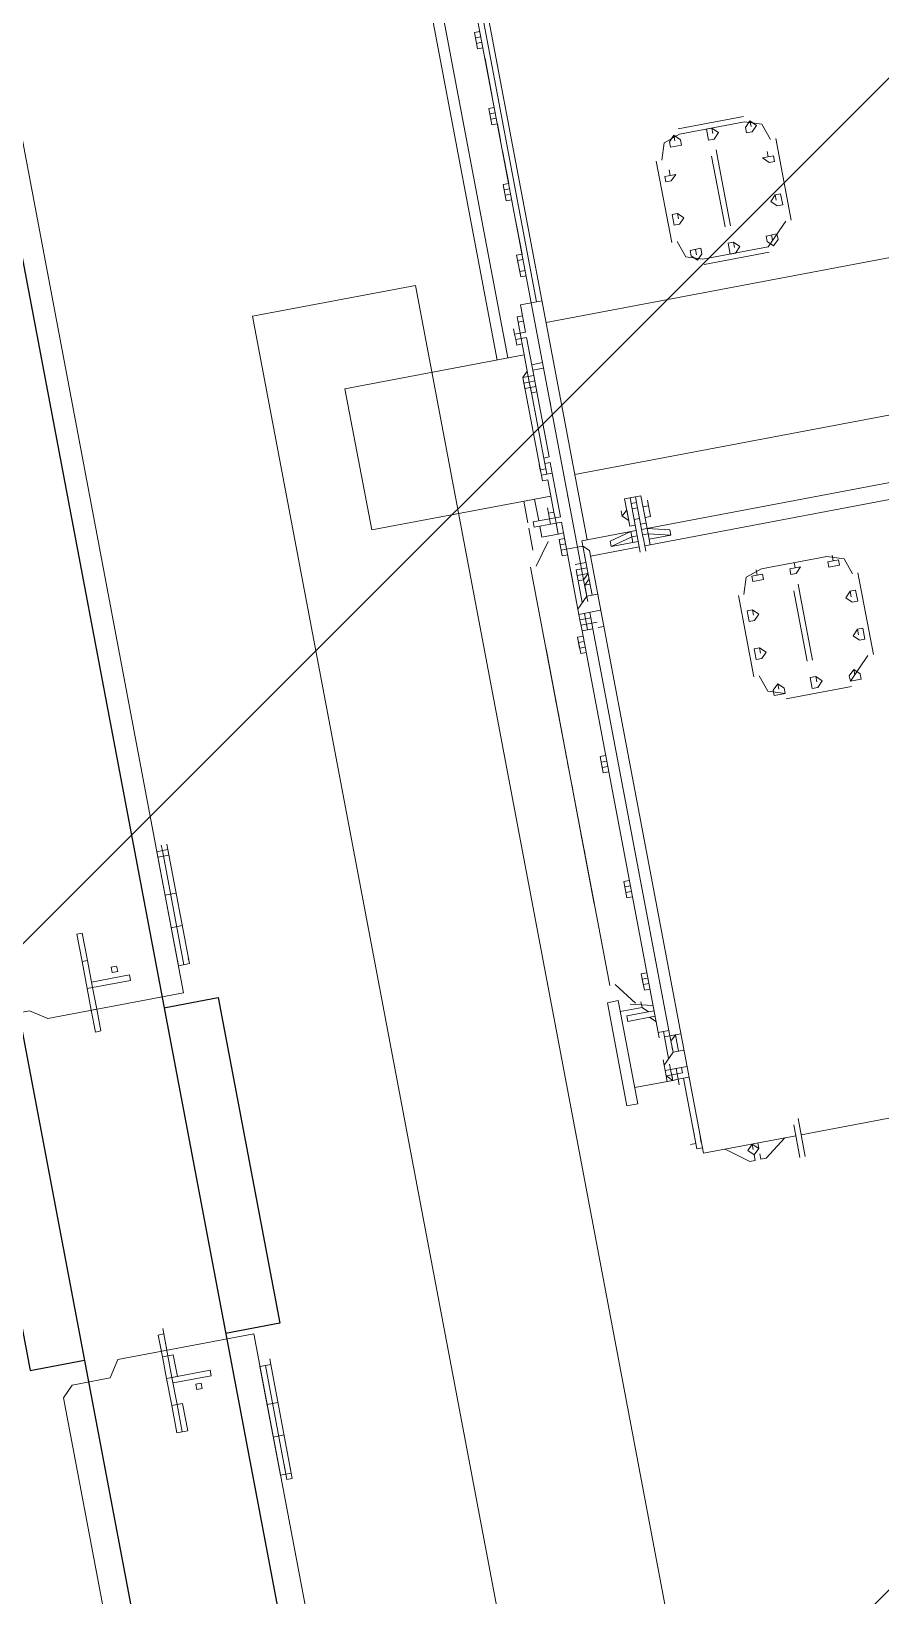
# Model space of a CAD drawing. Extents: x 407440 to 411585, y 6041728 to 6045069.
# Drawn here: x 408277.7 to 408286.52, y 6044218.58 to 6044234.84 of the extents above; entities that cross this region are included whole.
import ezdxf

# ---------------------------------------------------------------- set-up
doc = ezdxf.new("R2010")
doc.units = 0
doc.header["$LTSCALE"] = 5
doc.linetypes.add('foc-TIELINE', pattern=[1.875, 1.25, -0.625])
for name, color, linetype in [('P-BUFFER-PURPLE', 187, 'foc-TIELINE'), ('P-PROPOSED-EXISTING-H', 59, 'Continuous'), ('T-TIE', 201, 'foc-TIELINE')]:
    doc.layers.add(name, color=color, linetype=linetype)

# ---------------------------------------------------------------- blocks, each defined once
blk = doc.blocks.new('P-RIG-877')
at = {"layer": 'T-TIE', "linetype": 'ByBlock', "lineweight": 25}
for points in [[(8.4383, -11.343), (8.2202, -11.343), (8.1513, -11.2741), (7.9906, -11.2741), (7.9906, -10.5393), (-4.1905, -10.5393), (-4.1905, -14.2246), (7.9906, -14.2246), (7.9906, -13.1914), (8.0021, -13.1914), (7.9217, -13.1684)], [(3.1802, -14.2246), (3.1802, -14.1098), (3.869, -14.1098), (3.869, -14.2246)], [(8.4383, -17.4048), (8.2202, -17.4048), (8.1513, -17.4737), (7.9906, -17.4737), (7.9906, -18.2084), (-4.1905, -18.2084), (-4.1905, -14.5231), (7.9906, -14.5231), (7.9906, -15.5564), (8.0021, -15.5564), (7.9217, -15.5794)], [(3.1802, -14.5231), (3.1802, -14.6379), (3.869, -14.6379), (3.869, -14.5231)]]:
    blk.add_lwpolyline(points, dxfattribs=at)
at = {"layer": 'T-TIE', "linetype": 'ByBlock', "lineweight": 18}
for points in [[(1.9288, -13.1799), (1.9288, -11.5841)], [(2.2502, -13.1799), (2.2502, -11.5841)], [(2.3765, -13.0651), (2.388, -13.0651), (2.388, -12.3877), (2.3765, -12.3877), (2.3765, -12.3992), (2.3191, -12.3992), (2.3191, -12.3647), (2.3765, -12.3647), (2.3765, -12.3762), (2.3306, -12.3762)], [(2.3995, -13.0536), (2.4224, -13.0536), (2.4224, -12.3992), (2.3995, -12.3992), (2.3995, -12.3877)], [(1.814, -12.6403), (1.6417, -12.6403), (1.814, -12.6403)], [(2.7324, -12.6403), (2.5602, -12.6403), (2.7324, -12.6403)], [(1.6762, -12.6632), (1.6647, -12.6632)], [(1.768, -12.6632), (1.7566, -12.6632)], [(2.6061, -12.6632), (2.5946, -12.6632)], [(2.6865, -12.6632), (2.675, -12.6632)], [(1.5843, -12.6977), (1.5843, -12.8355)], [(1.6073, -12.6862), (1.5958, -12.6862)], [(1.5958, -12.6977), (1.5958, -12.8355)], [(1.8599, -12.8355), (1.8599, -12.6977)], [(1.8714, -12.8355), (1.8714, -12.6977)], [(2.5258, -12.6862), (2.5143, -12.6862)], [(2.5143, -12.6977), (2.5143, -12.8355), (2.5143, -12.6977)], [(2.7898, -12.8355), (2.7898, -12.6977), (2.7898, -12.8355)], [(3.7198, -12.7092), (3.7198, -12.7206), (3.7083, -12.7206), (3.7083, -12.7436), (3.6853, -12.7436), (3.6853, -12.7206), (3.6853, -12.9732)], [(1.6073, -12.7666), (1.5958, -12.7666)], [(1.6532, -12.7666), (1.6417, -12.7666), (1.6647, -12.7666), (1.8025, -12.7666), (1.791, -12.7666)], [(2.5258, -12.7666), (2.5143, -12.7666)], [(2.7095, -12.7666), (2.7209, -12.7666), (2.5832, -12.7666), (2.5717, -12.7666), (2.5602, -12.7666)], [(1.8025, -12.7781), (1.6532, -12.7781)], [(2.7209, -12.7781), (2.5717, -12.7781)], [(1.6073, -12.8469), (1.5958, -12.8469)], [(1.6762, -12.8699), (1.6647, -12.8699)], [(1.768, -12.8699), (1.7566, -12.8699)], [(2.5258, -12.8469), (2.5143, -12.8469)], [(2.6061, -12.8699), (2.5946, -12.8699)], [(2.6865, -12.8699), (2.675, -12.8699)], [(1.6417, -12.8929), (1.814, -12.8929), (1.6417, -12.8929)], [(2.5602, -12.8929), (2.7324, -12.8929), (2.5602, -12.8929)], [(3.6853, -12.9847), (3.6853, -13.1799), (2.411, -13.1799), (2.3995, -13.1914), (2.3995, -13.2028), (1.8828, -13.2028), (1.8828, -13.1799)], [(3.6509, -12.9732), (3.6624, -12.9732), (3.7312, -12.9732), (3.7198, -12.9732)], [(3.7312, -12.9847), (3.6624, -12.9847)], [(2.411, -13.0536), (2.411, -13.0077)], [(3.6853, -13.0077), (3.7198, -13.0536), (3.7198, -13.0651), (3.7083, -13.0651)], [(2.3306, -13.0766), (2.3765, -13.0766), (2.3765, -13.088), (2.3191, -13.088), (2.3191, -13.0536), (2.3765, -13.0536), (2.3765, -13.0651), (2.3306, -13.0651), (2.3191, -13.0651)], [(2.3191, -13.0766), (2.3306, -13.0766), (2.3306, -13.0651), (2.3421, -13.0651), (2.3421, -13.0766)], [(2.3306, -13.0421), (2.3421, -13.0421), (2.3421, -13.0536)], [(2.3535, -13.0421), (2.365, -13.0421), (2.3421, -13.0421), (2.365, -13.0421), (2.365, -13.0536)], [(2.3535, -13.0651), (2.365, -13.0651), (2.3535, -13.0651), (2.365, -13.0651), (2.365, -13.0766), (2.365, -13.0651), (2.3995, -13.0651), (2.411, -13.0651), (2.4224, -13.0651), (2.4224, -13.0536)], [(2.388, -13.0651), (2.3995, -13.0651), (2.3995, -13.0536), (2.3995, -13.0651), (2.388, -13.0651), (2.388, -13.0536), (2.3765, -13.0536)], [(2.3995, -13.0536), (2.3995, -13.0536)], [(2.411, -13.0651), (2.411, -13.0651)], [(2.411, -13.0651), (2.411, -13.0651)], [(3.6968, -13.0651), (3.6853, -13.0651)], [(2.3535, -13.088), (2.365, -13.088), (2.3421, -13.088), (2.3535, -13.0995), (2.365, -13.088)], [(2.411, -13.1914), (2.5028, -13.1914), (2.388, -13.1914), (2.388, -13.0766), (2.3995, -13.0766), (2.365, -13.0766), (2.3535, -13.0766), (2.365, -13.0766)], [(2.411, -13.088), (2.3995, -13.088), (2.388, -13.088), (2.3995, -13.088), (2.3995, -13.0766), (2.4224, -13.0766), (2.4224, -13.1799)], [(2.388, -13.088), (2.388, -13.088)], [(2.411, -13.134), (2.411, -13.0766)], [(2.411, -13.0766), (2.411, -13.0766)], [(2.411, -13.0766), (2.411, -13.0766)], [(2.4224, -13.0766), (2.4224, -13.0766)], [(3.7083, -13.0766), (3.7198, -13.0766), (3.7198, -13.088), (3.6853, -13.134)], [(3.6968, -13.0766), (3.6853, -13.0766)], [(3.6853, -13.0766), (3.6968, -13.0766)], [(3.6968, -13.0766), (3.6853, -13.0766)], [(3.6968, -13.0766), (3.6853, -13.0766)], [(3.6968, -13.0766), (3.6853, -13.0766)], [(2.3535, -13.0995), (2.3421, -13.0995)], [(0.1148, -13.1799), (2.388, -13.1799)], [(1.9862, -13.2717), (1.1251, -13.2717), (1.0677, -13.2028), (1.0677, -13.1799)], [(1.8828, -13.1914), (1.4121, -13.1914), (1.1251, -13.1914), (1.1251, -13.2028), (1.1366, -13.2028), (1.1481, -13.2028), (1.1366, -13.2028), (1.1481, -13.2028), (1.1366, -13.2028), (1.1481, -13.2028), (1.1596, -13.2028), (1.2055, -13.2028), (1.2055, -13.1799)], [(2.5028, -13.1799), (2.5028, -13.2028), (2.5258, -13.2258), (2.365, -13.2258), (2.3421, -13.2258), (2.365, -13.2258), (2.3535, -13.2258), (2.365, -13.2258), (2.3421, -13.2258), (2.3421, -13.2373), (2.365, -13.2373), (2.365, -13.2258), (2.365, -13.2373), (2.3535, -13.2373)], [(2.4454, -13.2028), (2.4569, -13.2028), (2.4454, -13.2028), (2.4339, -13.2028), (2.3995, -13.2028), (2.4339, -13.2028), (2.4454, -13.2028), (2.4569, -13.2028), (2.4569, -13.1914), (2.4684, -13.2028), (2.4569, -13.2028), (2.4684, -13.2028), (2.5143, -13.2028)], [(2.4339, -13.1914), (2.4339, -13.2143)], [(2.4454, -13.2143), (2.4454, -13.1914), (2.4454, -13.2143)], [(2.4798, -13.1914), (2.4798, -13.2028), (2.4684, -13.1914)], [(2.5028, -13.1914), (2.4913, -13.1914)], [(2.5372, -13.1799), (2.5372, -13.2258), (2.5487, -13.2258), (2.5372, -13.2258), (2.5487, -13.2258), (2.5372, -13.2258), (2.5258, -13.2258)], [(2.5372, -13.2143), (2.5487, -13.2143), (2.5487, -13.2258), (2.5717, -13.2258), (2.5717, -13.2143), (2.5602, -13.2143), (2.5602, -13.1914), (2.5602, -13.2028), (2.5487, -13.2028), (2.5487, -13.2143), (2.5717, -13.2143), (2.5717, -13.2028), (3.4327, -13.2028), (3.4327, -13.1799)], [(2.5602, -13.1914), (2.5602, -13.2143)], [(3.4672, -13.1799), (3.4672, -13.2028), (3.4327, -13.2028), (3.4213, -13.2028), (3.4098, -13.2028), (3.4213, -13.2028), (2.5717, -13.2028)], [(2.5717, -13.1799), (2.5717, -13.1914)], [(3.4442, -13.2028), (3.4327, -13.1914), (3.4327, -13.2028), (3.4213, -13.2028), (3.4098, -13.2028), (3.4213, -13.2028), (3.4213, -13.2143), (3.4327, -13.2143), (3.4787, -13.2143)], [(3.4901, -13.2258), (3.5016, -13.2258), (3.4901, -13.2258), (3.5016, -13.2258), (3.5016, -13.2143), (3.5016, -13.1799)], [(3.5246, -13.1799), (3.5246, -13.2028), (3.5131, -13.2028), (3.5246, -13.2028), (3.5131, -13.2028), (3.5016, -13.2028)], [(3.5131, -13.2028), (3.5131, -13.1914), (3.5016, -13.1914)], [(3.5131, -13.1914), (3.5131, -13.1914)], [(3.6394, -13.1914), (3.6509, -13.1914), (3.6624, -13.1914), (3.5246, -13.1914), (3.6738, -13.1914), (3.6738, -13.1799)], [(3.5246, -13.1914), (3.5246, -13.2028), (3.5361, -13.2028)], [(3.6624, -13.1799), (3.6509, -13.1799)], [(3.6624, -13.2028), (3.6624, -13.1914), (3.6509, -13.1914)], [(1.171, -13.2258), (1.1825, -13.2258), (1.1825, -13.2028), (1.2055, -13.2028), (1.8828, -13.2028), (2.3995, -13.2028), (2.3995, -13.2258), (2.365, -13.2258)], [(1.3432, -13.2028), (1.3432, -13.2143), (1.3088, -13.2143), (1.3088, -13.2028)], [(1.3203, -13.2028), (1.3203, -13.2143), (1.3432, -13.2143)], [(1.3203, -13.2143), (1.3203, -13.2143)], [(1.3203, -13.2143), (1.3203, -13.2143)], [(1.3318, -13.2028), (1.3318, -13.2143)], [(1.3318, -13.2143), (1.3318, -13.2143)], [(1.3318, -13.2143), (1.3318, -13.2143)], [(1.3432, -13.2143), (1.3432, -13.2143)], [(1.3432, -13.2143), (1.3432, -13.2143)], [(1.3662, -13.2028), (1.3777, -13.2028), (1.4466, -13.2028)], [(1.4351, -13.2028), (1.4236, -13.2028)], [(1.4695, -13.2028), (1.4695, -13.2143), (1.504, -13.2143), (1.504, -13.2028), (1.5384, -13.2028), (1.5269, -13.2028), (1.5155, -13.2028)], [(1.481, -13.2028), (1.481, -13.2143), (1.504, -13.2143)], [(1.481, -13.2143), (1.481, -13.2143)], [(1.481, -13.2143), (1.481, -13.2143)], [(1.4925, -13.2028), (1.4925, -13.2143)], [(1.4925, -13.2143), (1.4925, -13.2143)], [(1.4925, -13.2143), (1.4925, -13.2143)], [(1.504, -13.2143), (1.504, -13.2143)], [(1.504, -13.2143), (1.504, -13.2143)], [(1.5729, -13.2028), (1.5614, -13.2028), (1.6303, -13.2028), (1.6303, -13.2143), (1.6647, -13.2143), (1.6647, -13.2028)], [(1.6188, -13.2028), (1.6073, -13.2028)], [(1.6532, -13.2028), (1.6532, -13.2143), (1.6303, -13.2143)], [(1.6303, -13.2143), (1.6303, -13.2143)], [(1.6303, -13.2143), (1.6303, -13.2143)], [(1.6417, -13.2028), (1.6417, -13.2143)], [(1.6417, -13.2143), (1.6417, -13.2143)], [(1.6417, -13.2143), (1.6417, -13.2143)], [(1.6532, -13.2143), (1.6532, -13.2143)], [(1.6532, -13.2143), (1.6532, -13.2143)], [(1.7221, -13.2028), (1.7106, -13.2028)], [(1.7336, -13.2028), (1.7221, -13.2028), (1.7795, -13.2028), (1.768, -13.2028)], [(1.7566, -13.2028), (1.768, -13.2028), (1.7566, -13.2028), (1.7451, -13.2028)], [(1.8254, -13.2028), (1.8254, -13.2143), (1.7795, -13.2143), (1.7795, -13.2028)], [(1.814, -13.2028), (1.814, -13.2143), (1.791, -13.2143), (1.791, -13.2028)], [(1.791, -13.2143), (1.791, -13.2143)], [(1.791, -13.2143), (1.791, -13.2143)], [(1.8025, -13.2143), (1.8025, -13.2143)], [(1.8025, -13.2143), (1.8025, -13.2143)], [(1.814, -13.2143), (1.814, -13.2143)], [(1.814, -13.2143), (1.814, -13.2143)], [(1.8828, -13.2028), (1.8828, -13.2258), (1.9058, -13.2258), (1.9058, -13.2373), (1.9173, -13.2373)], [(2.3076, -13.2373), (2.3191, -13.2373), (2.3306, -13.2373), (2.3191, -13.2373), (2.2502, -13.2373), (2.2502, -13.2488), (2.0321, -13.2488), (2.0206, -13.2373), (2.0321, -13.2373), (2.0321, -13.2258), (1.9517, -13.2258), (1.9517, -13.2373), (1.9517, -13.2488), (1.9402, -13.2488), (1.9288, -13.2488), (1.9402, -13.2488), (1.9402, -13.2373), (1.9517, -13.2373), (1.9402, -13.2373), (1.9288, -13.2373)], [(1.9402, -13.2258), (1.9402, -13.2258)], [(2.0091, -13.2028), (2.0091, -13.2258)], [(2.0551, -13.2258), (2.0321, -13.2258), (2.0206, -13.2258), (2.0206, -13.2028)], [(2.0436, -13.2373), (2.0665, -13.2373), (2.0665, -13.2258), (2.0321, -13.2258), (2.0436, -13.2258), (2.0436, -13.2373), (2.0551, -13.2373), (2.2273, -13.2373), (2.2387, -13.2373), (2.2387, -13.2258), (2.2387, -13.2373), (2.2158, -13.2373), (2.2158, -13.2258), (2.2387, -13.2258), (2.2273, -13.2258), (2.2387, -13.2258), (2.2158, -13.2258), (2.2387, -13.2258), (2.3306, -13.2258), (2.3306, -13.2373), (2.3421, -13.2373), (2.3421, -13.2488), (2.3306, -13.2488), (2.3306, -13.2832), (2.3421, -13.2832), (2.3421, -13.2373), (2.3306, -13.2373), (2.3306, -13.2488)], [(2.0321, -13.2258), (2.0551, -13.2258), (2.0551, -13.2373)], [(2.0665, -13.2258), (2.2043, -13.2258), (2.2043, -13.2373)], [(2.0665, -13.2258), (2.0665, -13.2258)], [(2.101, -13.2028), (2.0895, -13.2028)], [(2.2158, -13.2258), (2.2158, -13.2258)], [(2.2961, -13.2028), (2.2847, -13.2028)], [(2.3421, -13.2258), (2.3421, -13.2258)], [(2.411, -13.2373), (2.411, -13.2258), (2.411, -13.2373), (2.3765, -13.2373), (2.3765, -13.2258), (2.3765, -13.2373), (2.3995, -13.2373), (2.3995, -13.2258), (2.3995, -13.2373)], [(2.4684, -13.2143), (2.4569, -13.2143), (2.4454, -13.2143), (2.4454, -13.2028), (2.4569, -13.2028), (2.4569, -13.2143), (2.4684, -13.2143), (2.4684, -13.2028), (2.4569, -13.2028), (2.4684, -13.2028), (2.4684, -13.2143), (2.5143, -13.2143)], [(2.4684, -13.2258), (2.4569, -13.2258), (2.4454, -13.2258)], [(2.5028, -13.2028), (2.4798, -13.2028)], [(2.5372, -13.2028), (2.5487, -13.2028), (2.5602, -13.2028), (2.5487, -13.2028), (2.5602, -13.2028), (2.5717, -13.2028), (2.5602, -13.2028)], [(2.5487, -13.2143), (2.5487, -13.2143)], [(2.5602, -13.2143), (2.5602, -13.2143)], [(2.5602, -13.2143), (2.5602, -13.2143)], [(3.4327, -13.2258), (3.4213, -13.2258), (2.5717, -13.2258)], [(2.6176, -13.2258), (2.6176, -13.2373), (2.5832, -13.2373), (2.5832, -13.2258)], [(2.6061, -13.2258), (2.6061, -13.2373), (2.5832, -13.2373)], [(2.5946, -13.2258), (2.5946, -13.2373)], [(2.8702, -13.2258), (2.8702, -13.2373), (2.8357, -13.2373), (2.8357, -13.2258)], [(2.8472, -13.2258), (2.8472, -13.2373), (2.8702, -13.2373)], [(2.8587, -13.2258), (2.8587, -13.2373)], [(3.1342, -13.2258), (3.1342, -13.2373), (3.0998, -13.2373), (3.0998, -13.2258)], [(3.1113, -13.2258), (3.1113, -13.2373), (3.1342, -13.2373)], [(3.1228, -13.2258), (3.1228, -13.2373)], [(3.3294, -13.2258), (3.3294, -13.2373), (3.295, -13.2373), (3.295, -13.2258)], [(3.3065, -13.2258), (3.3065, -13.2373), (3.3294, -13.2373)], [(3.3179, -13.2258), (3.3179, -13.2373)], [(3.3524, -13.2717), (3.3639, -13.2258)], [(3.3868, -13.2258), (3.3868, -13.2832), (3.3753, -13.2832), (3.3753, -13.2258)], [(3.3983, -13.2258), (3.3868, -13.2373)], [(3.4098, -13.2028), (3.4098, -13.2028)], [(3.4213, -13.2143), (3.4327, -13.2143), (3.4327, -13.2028)], [(3.4213, -13.2258), (3.4213, -13.2028)], [(3.4787, -13.2258), (3.4901, -13.2258), (3.4672, -13.2028), (3.4557, -13.2028)], [(3.5016, -13.2143), (3.4901, -13.2143)], [(3.5016, -13.2028), (3.5016, -13.2028)], [(3.5131, -13.2258), (3.5131, -13.2143), (3.5131, -13.2028), (3.5131, -13.2143)], [(3.5131, -13.2143), (3.5131, -13.2143)], [(3.5246, -13.2947), (3.5246, -13.2143), (3.5246, -13.2028)], [(3.5246, -13.2258), (3.5246, -13.2258)], [(1.9402, -13.2373), (1.9402, -13.2373)], [(1.9517, -13.2373), (1.9632, -13.2373), (1.9632, -13.2488), (1.9632, -13.2373), (2.0321, -13.2373), (2.0321, -13.2488), (2.0436, -13.2488), (2.0321, -13.2488), (2.0436, -13.2488), (2.0551, -13.2488), (2.0436, -13.2488), (2.0436, -13.2373), (2.0321, -13.2373), (2.0436, -13.2373), (2.0321, -13.2373)], [(1.9517, -13.2373), (1.9517, -13.2373)], [(1.9517, -13.2488), (1.9517, -13.2488)], [(2.2847, -13.2373), (2.2847, -13.6161), (1.9862, -13.6161), (1.9862, -13.2373)], [(2.0436, -13.2373), (2.0436, -13.2373)], [(2.0436, -13.2488), (2.0436, -13.2488)], [(2.0665, -13.2373), (2.0665, -13.2373)], [(2.2158, -13.2373), (2.2158, -13.2373)], [(2.2158, -13.2373), (2.2273, -13.2373), (2.2387, -13.2373), (2.2273, -13.2373), (2.2387, -13.2373), (2.2387, -13.2488), (2.2273, -13.2488), (2.2387, -13.2488), (2.2273, -13.2488), (2.2158, -13.2488), (2.2273, -13.2488)], [(2.2273, -13.2373), (2.2273, -13.2488), (2.2273, -13.2373)], [(2.2387, -13.2373), (2.2387, -13.2373)], [(2.2387, -13.2488), (2.2387, -13.2488)], [(2.2502, -13.2373), (2.2502, -13.2488)], [(2.3191, -13.2373), (2.3191, -13.2488), (2.3191, -13.2373)], [(2.3306, -13.2373), (2.3306, -13.2373)], [(2.3306, -13.2488), (2.3306, -13.2488)], [(2.365, -13.2373), (2.365, -13.2717), (2.3421, -13.2717)], [(2.3421, -13.2373), (2.3421, -13.2373)], [(2.3765, -13.2373), (2.3765, -13.2373)], [(2.3765, -13.2373), (2.3765, -13.2373)], [(2.3765, -13.2602), (2.4224, -13.2947)], [(2.388, -13.2373), (2.388, -13.2373)], [(2.388, -13.2373), (2.388, -13.2373)], [(2.3995, -13.2373), (2.3995, -13.2373)], [(2.3995, -13.2373), (2.3995, -13.2373)], [(2.5832, -13.2373), (2.5832, -13.2373)], [(2.5832, -13.2373), (2.5832, -13.2373)], [(2.5946, -13.2373), (2.5946, -13.2373)], [(2.5946, -13.2373), (2.5946, -13.2373)], [(2.6061, -13.2373), (2.6061, -13.2373)], [(2.6061, -13.2373), (2.6061, -13.2373)], [(2.8472, -13.2373), (2.8472, -13.2373)], [(2.8472, -13.2373), (2.8472, -13.2373)], [(2.8587, -13.2373), (2.8587, -13.2373)], [(2.8587, -13.2373), (2.8587, -13.2373)], [(2.8702, -13.2373), (2.8702, -13.2373)], [(2.8702, -13.2373), (2.8702, -13.2373)], [(3.1113, -13.2373), (3.1113, -13.2373)], [(3.1113, -13.2373), (3.1113, -13.2373)], [(3.1228, -13.2373), (3.1228, -13.2373)], [(3.1228, -13.2373), (3.1228, -13.2373)], [(3.1342, -13.2373), (3.1342, -13.2373)], [(3.1342, -13.2373), (3.1342, -13.2373)], [(3.3065, -13.2373), (3.3065, -13.2373)], [(3.3065, -13.2373), (3.3065, -13.2373)], [(3.3065, -13.2947), (3.3524, -13.2602)], [(3.3179, -13.2373), (3.3179, -13.2373)], [(3.3179, -13.2373), (3.3179, -13.2373)], [(3.3294, -13.2373), (3.3294, -13.2373)], [(3.3294, -13.2373), (3.3294, -13.2373)], [(3.3753, -13.2373), (3.3639, -13.2488), (3.3524, -13.2488)], [(3.3639, -13.2947), (3.3639, -13.2488)], [(2.3306, -13.2717), (2.2847, -13.2717)], [(0.0459, -13.2947), (1.9862, -13.2947)], [(2.2847, -13.2947), (2.3306, -13.2947)], [(2.3421, -13.2947), (2.388, -13.2947)], [(2.4224, -13.3062), (3.3065, -13.3062)], [(3.1228, -13.3062), (3.1342, -13.3062), (2.6061, -13.3062), (2.5946, -13.3062)], [(2.6865, -13.3062), (2.675, -13.3062)], [(2.7095, -13.3062), (2.698, -13.3062)], [(2.7439, -13.3062), (2.7324, -13.3062)], [(2.7783, -13.3062), (2.7669, -13.3062)], [(2.8243, -13.3062), (2.8128, -13.3062)], [(2.8472, -13.3062), (2.8357, -13.3062)], [(2.8931, -13.3062), (2.8817, -13.3062)], [(2.9276, -13.3062), (2.9161, -13.3062)], [(2.9735, -13.3062), (2.962, -13.3062)], [(2.9965, -13.3062), (2.985, -13.3062)], [(3.0309, -13.3062), (3.0194, -13.3062)], [(3.0539, -13.3062), (3.0424, -13.3062)], [(5.2697, -13.4325), (1.8025, -13.4325), (1.8025, -13.7769), (5.2697, -13.7769)], [(3.0883, -14.1557), (3.0998, -14.1557), (3.0998, -14.1787), (2.8702, -14.1787), (2.8702, -14.1557), (2.8702, -14.1787), (2.8702, -14.1672), (2.8587, -14.1672), (2.8702, -14.1672), (2.8587, -14.1672), (2.8702, -14.1672), (2.8702, -14.1557), (2.8587, -14.1557), (2.8472, -14.1557)], [(2.8702, -14.1557), (2.8702, -14.1787), (2.8587, -14.1787), (2.8587, -14.1672), (2.8472, -14.1672)], [(2.8587, -14.1557), (2.8587, -14.1672), (2.8702, -14.1672), (2.8587, -14.1672), (2.8587, -14.1557), (3.0998, -14.1557), (3.0998, -14.1787), (3.0883, -14.1787)], [(3.0998, -14.1672), (2.8587, -14.1672)], [(2.9505, -14.1557), (2.9505, -14.1787)], [(3.0194, -14.1557), (3.0194, -14.1787)], [(3.9494, -14.1672), (3.9494, -14.1443), (4.179, -14.1443), (4.179, -14.1557), (4.1905, -14.1557), (4.179, -14.1557), (4.179, -14.1443), (4.179, -14.1672), (3.9494, -14.1672), (3.9494, -14.1557), (3.9494, -14.1443), (3.9379, -14.1443)], [(4.1905, -14.1443), (4.1905, -14.1557), (3.9494, -14.1557)], [(4.0297, -14.1443), (4.0297, -14.1672)], [(4.0986, -14.1443), (4.0986, -14.1672)], [(4.179, -14.1672), (4.179, -14.1557), (4.179, -14.1443), (4.1905, -14.1443), (4.179, -14.1443), (4.1675, -14.1443), (4.179, -14.1443), (4.179, -14.1557)], [(2.8702, -14.1787), (2.8587, -14.1787)], [(3.0998, -14.3624), (3.0998, -14.282), (3.1113, -14.282), (3.1113, -14.3624), (3.1113, -14.3739), (3.1572, -14.3739), (3.2031, -14.3739), (3.1572, -14.3739), (3.1113, -14.3739), (3.0539, -14.3739), (2.9965, -14.3739), (3.0539, -14.3739), (3.0539, -14.3624), (2.9965, -14.3624), (2.9965, -14.3739), (3.0539, -14.3739)], [(3.9494, -14.3509), (3.9494, -14.2705), (3.9379, -14.2705), (3.9379, -14.3509), (3.892, -14.3509), (3.9379, -14.3509), (3.9953, -14.3509), (4.0527, -14.3509), (4.0527, -14.3624), (3.9953, -14.3624), (3.9953, -14.3394), (4.0527, -14.3394), (4.0527, -14.3624), (3.9953, -14.3624)], [(2.9965, -14.3624), (3.0539, -14.3624), (3.1113, -14.3624), (3.1572, -14.3624), (3.2031, -14.3624), (3.1916, -14.3624)], [(3.0539, -14.3624), (2.9965, -14.3624), (2.9965, -14.3739)], [(3.1113, -14.3739), (3.1572, -14.3739), (3.1572, -14.3624), (3.2031, -14.3624)], [(3.1113, -14.3624), (3.1572, -14.3624), (3.1113, -14.3624)], [(3.2031, -14.3739), (3.2031, -14.3624), (3.2031, -14.3739)], [(3.892, -14.3509), (3.846, -14.3509), (3.8346, -14.3509), (3.846, -14.3509), (3.8805, -14.3509)], [(3.8805, -14.3624), (3.846, -14.3624), (3.892, -14.3624), (3.9379, -14.3624), (3.9379, -14.3394), (3.892, -14.3394), (3.892, -14.3624), (3.9379, -14.3624), (3.9953, -14.3624), (4.0527, -14.3624)], [(3.846, -14.3624), (3.846, -14.3509), (3.846, -14.3624)], [(3.846, -14.3624), (3.846, -14.3509), (3.846, -14.3624)], [(3.892, -14.3624), (3.9379, -14.3624)], [(3.9953, -14.3509), (4.0527, -14.3509)]]:
    blk.add_lwpolyline(points, dxfattribs=at)
for points in [[(1.5958, -12.6977), (1.6073, -12.6632), (1.6417, -12.6518), (1.6073, -12.6632)], [(1.6188, -12.6862), (1.6188, -12.6977), (1.6073, -12.6977), (1.5958, -12.6862), (1.6073, -12.6747)], [(1.6647, -12.6632), (1.6762, -12.6632)], [(1.6877, -12.6632), (1.6762, -12.6747), (1.6762, -12.6518), (1.6877, -12.6518)], [(1.7795, -12.6632), (1.768, -12.6747), (1.7566, -12.6632), (1.7566, -12.6518), (1.7795, -12.6518)], [(1.7566, -12.6632), (1.768, -12.6632)], [(1.814, -12.6518), (1.8599, -12.6977)], [(1.8484, -12.6977), (1.8369, -12.6977), (1.8369, -12.6747), (1.8484, -12.6747), (1.8599, -12.6862)], [(2.5143, -12.6977), (2.5258, -12.6632), (2.5602, -12.6518), (2.5258, -12.6632)], [(2.5372, -12.6862), (2.5372, -12.6977), (2.5258, -12.6977), (2.5258, -12.6747), (2.5372, -12.6747)], [(2.6176, -12.6632), (2.6061, -12.6747), (2.5946, -12.6632), (2.5946, -12.6518), (2.6176, -12.6518)], [(2.5946, -12.6632), (2.6061, -12.6632)], [(2.698, -12.6632), (2.6865, -12.6747), (2.675, -12.6632), (2.675, -12.6518), (2.698, -12.6518)], [(2.675, -12.6632), (2.6865, -12.6632)], [(2.7324, -12.6518), (2.7783, -12.6977)], [(2.7783, -12.6977), (2.7669, -12.6977), (2.7554, -12.6862), (2.7669, -12.6747), (2.7783, -12.6747)], [(1.5958, -12.6862), (1.6073, -12.6862)], [(1.8369, -12.6862), (1.8484, -12.6862)], [(2.5143, -12.6862), (2.5258, -12.6862)], [(2.7554, -12.6862), (2.7669, -12.6862)], [(1.6188, -12.7781), (1.5958, -12.7781), (1.5958, -12.7666), (1.6073, -12.7551), (1.6188, -12.7666)], [(1.5958, -12.7666), (1.6073, -12.7666)], [(1.6417, -12.7666), (1.6532, -12.7666)], [(1.8599, -12.7781), (1.8369, -12.7781), (1.8369, -12.7666), (1.8484, -12.7551), (1.8599, -12.7666)], [(1.8369, -12.7666), (1.8484, -12.7666)], [(2.5143, -12.7666), (2.5258, -12.7666)], [(2.5372, -12.7781), (2.5258, -12.7781), (2.5258, -12.7551), (2.5372, -12.7666)], [(2.5602, -12.7666), (2.5717, -12.7666)], [(2.7783, -12.7781), (2.7554, -12.7781), (2.7554, -12.7666), (2.7669, -12.7551), (2.7783, -12.7666)], [(2.7554, -12.7666), (2.7669, -12.7666)], [(1.6417, -12.8814), (1.6073, -12.8699), (1.5958, -12.8355), (1.6073, -12.8699)], [(1.6188, -12.8584), (1.6073, -12.8584), (1.5958, -12.8469), (1.6073, -12.8355), (1.6188, -12.8355)], [(1.8599, -12.8355), (1.8484, -12.8699), (1.814, -12.8814), (1.8484, -12.8699)], [(1.8599, -12.8469), (1.8484, -12.8584), (1.8369, -12.8584), (1.8369, -12.8355), (1.8484, -12.8355)], [(2.5602, -12.8814), (2.5258, -12.8699), (2.5143, -12.8355), (2.5258, -12.8699)], [(2.5372, -12.8584), (2.5258, -12.8584), (2.5258, -12.8355), (2.5372, -12.8355)], [(2.7783, -12.8355), (2.7669, -12.8699), (2.7324, -12.8814), (2.7669, -12.8699)], [(2.7783, -12.8469), (2.7783, -12.8584), (2.7669, -12.8584), (2.7554, -12.8469), (2.7669, -12.8355), (2.7783, -12.8355)], [(1.5958, -12.8469), (1.6073, -12.8469)], [(1.6647, -12.8699), (1.6762, -12.8699)], [(1.6877, -12.8814), (1.6762, -12.8814), (1.6762, -12.8584), (1.6877, -12.8699)], [(1.7795, -12.8814), (1.7566, -12.8814), (1.7566, -12.8699), (1.768, -12.8584), (1.7795, -12.8699)], [(1.7566, -12.8699), (1.768, -12.8699)], [(1.8369, -12.8469), (1.8484, -12.8469)], [(2.5143, -12.8469), (2.5258, -12.8469)], [(2.6176, -12.8814), (2.5946, -12.8814), (2.5946, -12.8699), (2.6061, -12.8584), (2.6176, -12.8699)], [(2.5946, -12.8699), (2.6061, -12.8699)], [(2.698, -12.8814), (2.675, -12.8814), (2.675, -12.8699), (2.6865, -12.8584), (2.698, -12.8699)], [(2.675, -12.8699), (2.6865, -12.8699)], [(2.7554, -12.8469), (2.7669, -12.8469)], [(2.388, -13.0536), (2.3995, -13.0536), (2.411, -13.0077), (2.3995, -13.0077)], [(2.4224, -13.0651), (2.4339, -13.0651)], [(2.4339, -13.0651), (2.4224, -13.0651)], [(3.6968, -13.0651), (3.6853, -13.0766), (3.6968, -13.088), (3.7083, -13.0766)], [(3.6968, -13.0651), (3.6853, -13.0651)], [(2.3765, -13.0766), (2.388, -13.0766)], [(2.3995, -13.088), (2.411, -13.134), (2.3995, -13.134), (2.388, -13.088)], [(2.4339, -13.0766), (2.4224, -13.0766)], [(3.6853, -13.0766), (3.6968, -13.0766)], [(3.6968, -13.0766), (3.6853, -13.0766)], [(3.4327, -13.1914), (3.4672, -13.1914)], [(1.4581, -13.2028), (1.4695, -13.2028)], [(1.9173, -13.2258), (1.9402, -13.2258), (1.9173, -13.2258), (1.9058, -13.2258)], [(1.9402, -13.2258), (1.9173, -13.2258), (1.9173, -13.2373), (1.9402, -13.2373)], [(2.388, -13.2373), (2.388, -13.2258)], [(2.4569, -13.2028), (2.4684, -13.2028)], [(2.4569, -13.2028), (2.4684, -13.2028)], [(2.5602, -13.2028), (2.5717, -13.2028)], [(2.5602, -13.2143), (2.5602, -13.2258)], [(3.5016, -13.2258), (3.5131, -13.2258), (3.5246, -13.2258), (3.5246, -13.2143), (3.5131, -13.2258), (3.5131, -13.2143), (3.5246, -13.2143), (3.5016, -13.2143)], [(1.9288, -13.2373), (1.9402, -13.2373)], [(1.9517, -13.2488), (1.9632, -13.2488)], [(2.0551, -13.2488), (2.0551, -13.2373)], [(2.3076, -13.2488), (2.3191, -13.2488), (2.3306, -13.2488), (2.3191, -13.2488)], [(3.559, -13.2947), (3.559, -13.3176), (3.3409, -13.3176), (3.3409, -13.2947)], [(6.3259, -14.5805), (6.3488, -14.5576), (6.3488, -14.4772), (6.3718, -14.4542), (6.3718, -14.1672), (3.8805, -14.1672), (3.8805, -14.4542), (3.9149, -14.4772), (3.9149, -14.5576), (3.9379, -14.5805)], [(4.156, -14.1557), (4.1675, -14.1557), (4.179, -14.1557), (4.1905, -14.1557), (4.179, -14.1557), (4.1675, -14.1557)], [(4.1675, -14.1557), (4.179, -14.1557)], [(3.1113, -14.592), (3.1342, -14.569), (3.1342, -14.5002), (3.1572, -14.4657), (3.1572, -14.1787), (0.6774, -14.1787), (0.6774, -14.4657), (0.7003, -14.5002), (0.7003, -14.569), (0.7233, -14.592)], [(3.9723, -14.2935), (3.9609, -14.2935), (3.9609, -14.305), (3.9723, -14.305)], [(3.0883, -14.305), (3.0768, -14.305), (3.0768, -14.3165), (3.0883, -14.3165)]]:
    blk.add_lwpolyline(points, close=True, dxfattribs=at)

msp = doc.modelspace()

# ---------------------------------------------------------------- hatches: boundary and pattern name
at = {"layer": 'P-PROPOSED-EXISTING-H'}
h = msp.add_hatch(dxfattribs=at)
h.set_pattern_fill('ANSI31', color=256, scale=3.498392, style=0)
h.set_pattern_definition([(45, (-2243.128, 2713.837), (-7.854113246, 7.854113246), [])])
edge = h.paths.add_edge_path()
edge.add_line((408709.29, 6043818.222), (408241.305, 6043729.713))
edge.add_line((408241.305, 6043729.713), (407794.436, 6043645.198))
edge.add_line((407794.436, 6043645.198), (407673.83, 6044282.895))
edge.add_line((407673.83, 6044282.895), (408123.669, 6044351.83))
edge.add_line((408123.669, 6044351.83), (408654.575, 6044433.189))
edge.add_line((408654.575, 6044433.189), (409028.997, 6044539.866))
edge.add_line((409028.997, 6044539.866), (409149.726, 6043901.52))
edge.add_line((409149.726, 6043901.52), (408898.792, 6043854.062))
edge.add_arc((408782.127, 6043952.01), 152.33, 241.43508, 319.98432, ccw=False)

# ---------------------------------------------------------------- linework, layer by layer
at = {"layer": 'P-BUFFER-PURPLE'}
msp.add_circle((408530.04, 6044370.877, -0.107), 250.434, dxfattribs=at)

# ---------------------------------------------------------------- block references
at = {"layer": 'T-TIE', "linetype": 'ByBlock', "xscale": 4.999999999955019, "yscale": 4.999999999955019, "zscale": 4.999999999955019, "rotation": 280.7096999997605}
msp.add_blockref('P-RIG-877', (408346.005, 6044253.532), dxfattribs=at)

doc.saveas('drawing.dxf')
